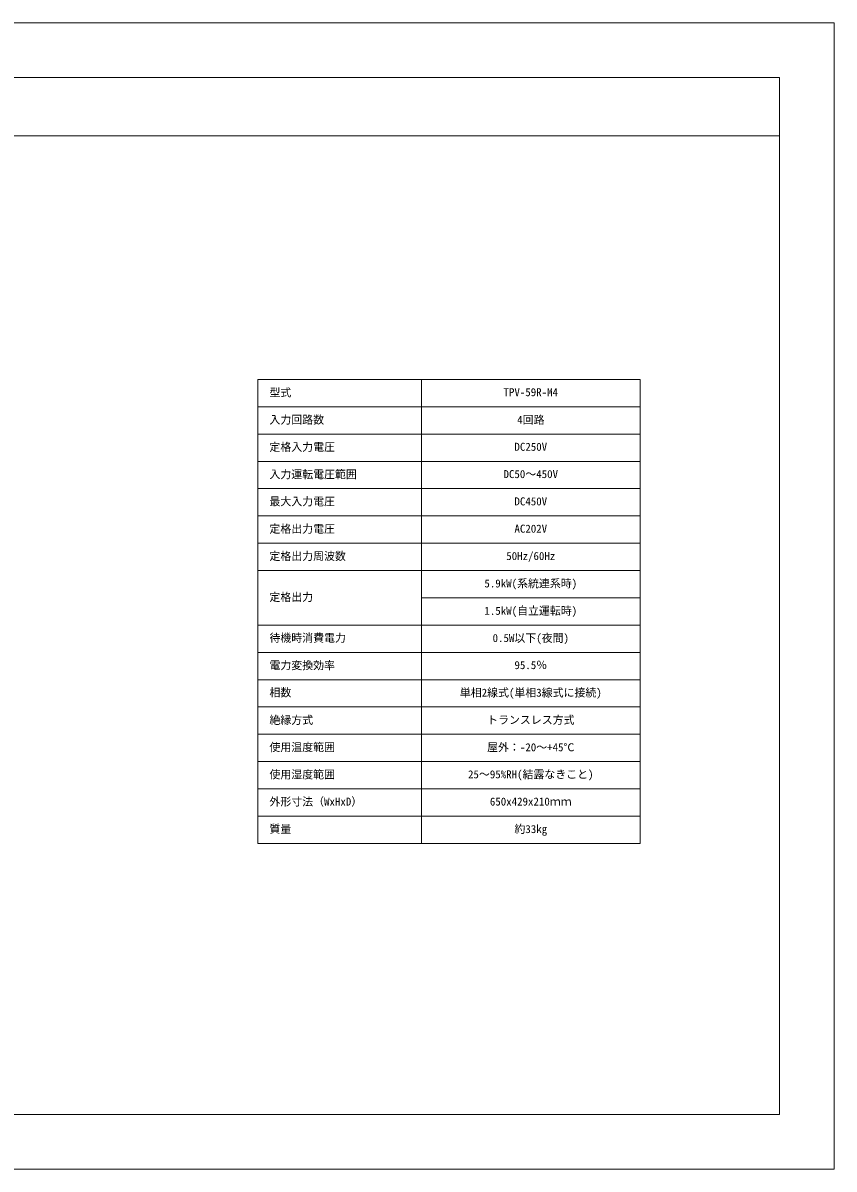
# Model space of a CAD drawing. Units: millimetres, scale not verified. Extents: x -1485 to 1485, y -1050 to 1050.
# Drawn here: x 0 to 1485, y -1050 to 1050 of the extents above; entities that cross this region are included whole.
import ezdxf
from ezdxf.enums import TextEntityAlignment as Align

# ---------------------------------------------------------------- set-up
doc = ezdxf.new("R2010")
doc.units = ezdxf.units.MM
doc.header["$LTSCALE"] = 10
for name, color, linetype, lineweight in [('0-0_0', 7, 'Continuous', 18), ('0-2_用紙枠', 7, 'Continuous', 18), ('0-3_図面枠', 7, 'Continuous', 18)]:
    doc.layers.add(name, color=color, linetype=linetype, lineweight=lineweight)
doc.styles.add('ＭＳ ゴシック', font='')
doc.styles.get('ＭＳ ゴシック').set_extended_font_data('MS Gothic')

msp = doc.modelspace()

# ---------------------------------------------------------------- linework, layer by layer
at = {"layer": '0-0_0'}
for p, q in [((429.85, 396.69), (1129.85, 396.69)), ((429.85, 396.69), (429.85, -453.31)), ((729.85, 396.69), (729.85, -453.31)), ((1129.85, 396.69), (1129.85, -453.31)), ((429.85, 346.69), (1129.85, 346.69)), ((429.85, 296.69), (1129.85, 296.69)), ((429.85, 246.69), (1129.85, 246.69)), ((429.85, 196.69), (1129.85, 196.69)), ((429.85, 146.69), (1129.85, 146.69)), ((429.85, 96.69), (1129.85, 96.69)), ((429.85, 46.69), (1129.85, 46.69)), ((729.85, -3.31), (1129.85, -3.31)), ((429.85, -53.31), (1129.85, -53.31)), ((429.85, -103.31), (1129.85, -103.31)), ((429.85, -153.31), (1129.85, -153.31)), ((429.85, -203.31), (1129.85, -203.31)), ((429.85, -253.31), (1129.85, -253.31)), ((429.85, -303.31), (1129.85, -303.31)), ((429.85, -353.31), (1129.85, -353.31)), ((429.85, -403.31), (1129.85, -403.31)), ((429.85, -453.31), (1129.85, -453.31))]:
    msp.add_line(p, q, dxfattribs=at)
at = {"layer": '0-2_用紙枠'}
msp.add_lwpolyline([(-1485, -1050), (1485, -1050), (1485, 1050), (-1485, 1050)], close=True, dxfattribs=at)
at = {"layer": '0-3_図面枠'}
msp.add_line((1385, 843.39), (-1285, 843.39), dxfattribs=at)
msp.add_lwpolyline([(1385, -950), (1385, 950), (-1285, 950), (-1285, -950)], close=True, dxfattribs=at)

# ---------------------------------------------------------------- texts
at = {"layer": '0-0_0', "style": 'ＭＳ ゴシック'}
for s, p in [('  型式', (431.35, 360.95)), ('TPV-59R-M4', (879.85, 361.69)), ('  入力回路数', (431.35, 311.18)), ('4回路', (904.85, 311.07)), ('  定格入力電圧', (431.35, 261.24)), ('DC250V', (899.85, 261.64)), ('  入力運転電圧範囲', (431.35, 211.13)), ('DC50～450V', (879.85, 211.64)), ('  最大入力電圧', (431.35, 161.47)), ('DC450V', (899.85, 161.64)), ('  定格出力電圧', (431.35, 111.24)), ('AC202V', (899.85, 111.64)), ('  定格出力周波数', (431.35, 61.3)), ('50Hz/60Hz', (884.85, 61.52)), ('5.9kW(系統連系時)', (844.85, 11.3)), ('  定格出力', (431.35, -13.76)), ('1.5kW(自立運転時)', (844.85, -38.87)), ('  待機時消費電力', (431.35, -88.48)), ('0.5W以下(夜間)', (859.85, -88.76)), ('  電力変換効率', (431.35, -138.76)), ('95.5％', (899.85, -138.36)), ('  相数', (431.35, -188.65)), ('単相2線式(単相3線式に接続)', (799.85, -188.82)), ('  絶縁方式', (431.35, -238.93)), ('トランスレス方式', (849.85, -238.82)), ('  使用温度範囲', (431.35, -288.82)), ('屋外：-20～+45℃', (849.85, -288.88)), ('  使用湿度範囲', (431.35, -338.82)), ('25～95%RH(結露なきこと)', (814.85, -338.47)), ('  外形寸法（WxHxD）', (431.35, -388.48)), ('650x429x210ｍｍ', (854.85, -388.36)), ('  質量', (431.35, -438.48)), ('約33㎏', (899.85, -438.76))]:
    msp.add_text(s, height=14.66, dxfattribs=at).set_placement(p, align=Align.BOTTOM_LEFT)

doc.saveas('drawing.dxf')
